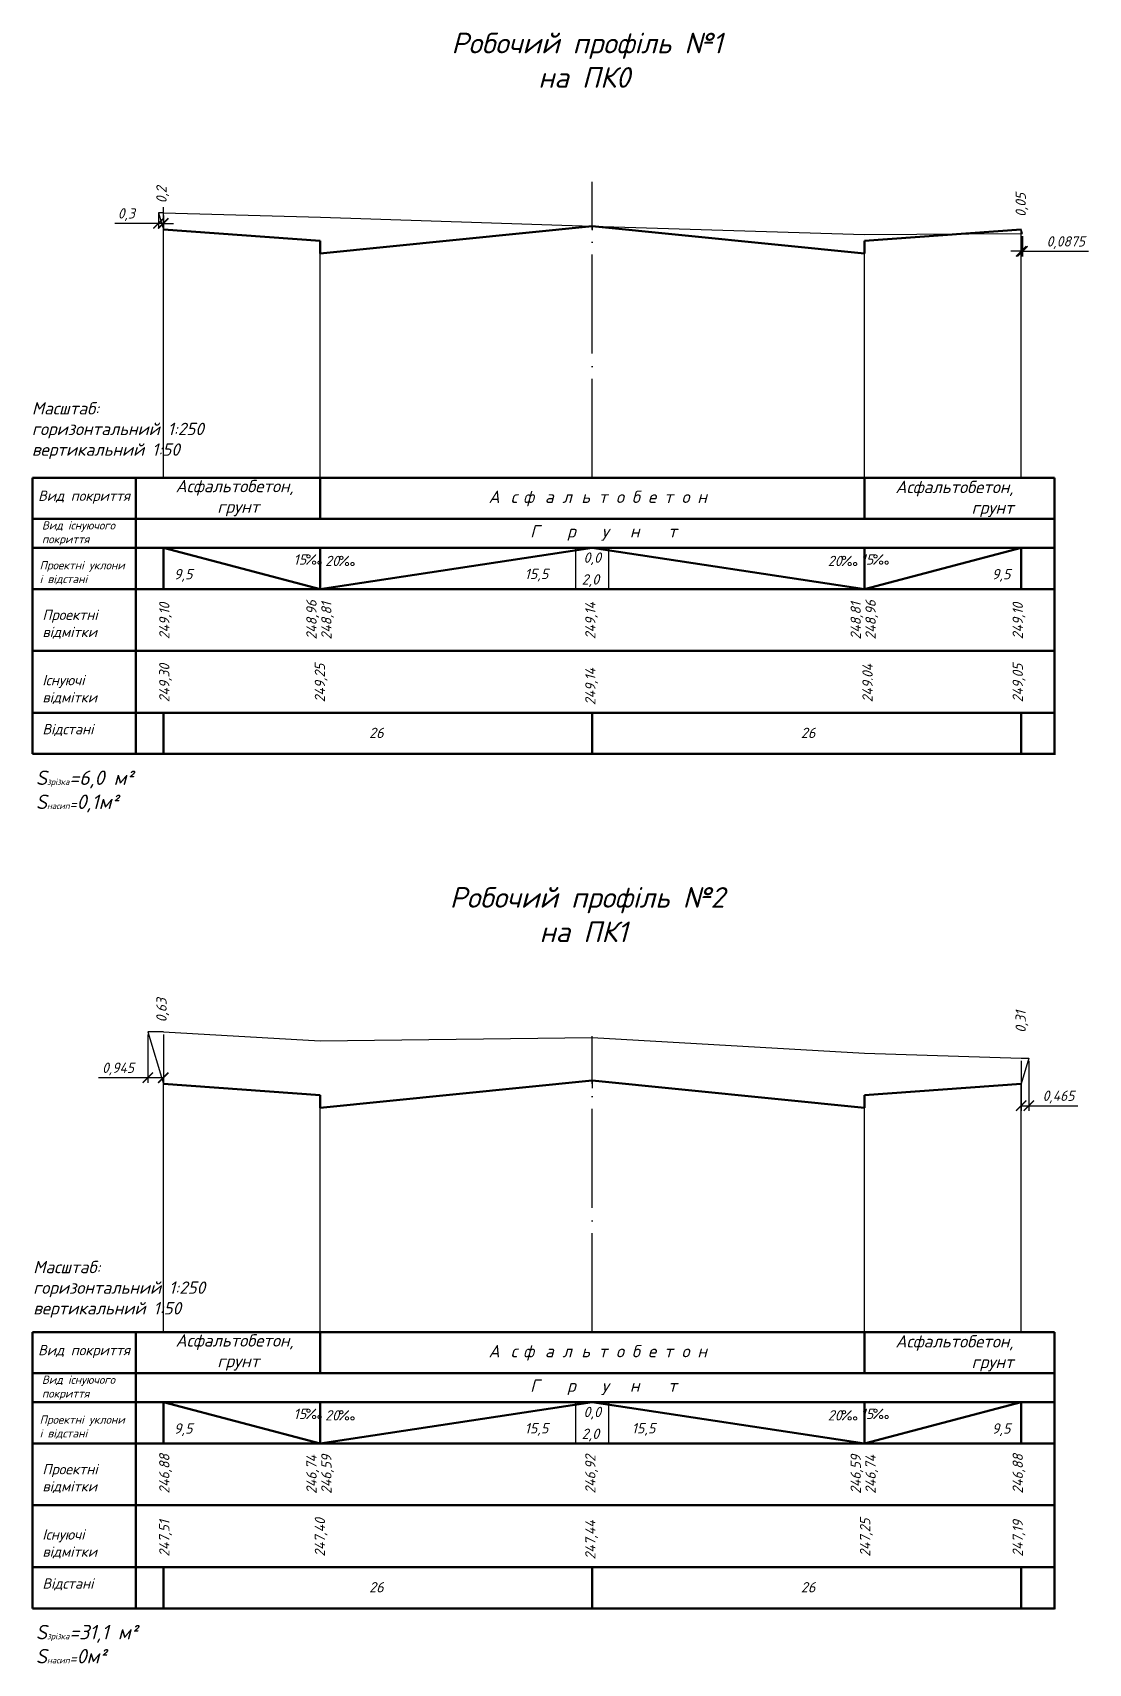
# Model space of a CAD drawing. Header units: millimetres. Extents: x -2825 to 30098, y -1816 to 5947.
# Drawn here: x -2572.2 to -2316.2, y -1379.3 to -983.8 of the extents above; entities that cross this region are included whole.
import ezdxf

# ---------------------------------------------------------------- set-up
doc = ezdxf.new("R2010")
doc.units = ezdxf.units.MM
doc.linetypes.add('ACAD_ISO04W100', pattern=[30, 24, -3, 0, -3])
doc.layers.add('ІСНУЮЧА', color=80, linetype='Continuous')
doc.styles.add('GOST-2.304_Type-B_italic', font='GOST Common Italic.ttf')
doc.styles.add('Креслярський', font='isocpeui.ttf')
doc.styles.add('профили', font='isocpeui.ttf')
doc.dimstyles.new('Копия(2) ISO-25', dxfattribs={"dimscale": 0, "dimtxt": 2.5, "dimasz": 2.5, "dimexe": 1.25, "dimexo": 0.625, "dimtad": 1, "dimdec": 4, "dimlfac": 0.25, "dimtxsty": 'GOST-2.304_Type-B_italic', "dimblk": 'ARCHTICK', "dimcen": 2.5, "dimadec": 0, "dimazin": 0, "dimtfac": 1, "dimtdec": 4, "dimtmove": 0, "dimatfit": 3, "dimldrblk": 'DOT', "dimfxl": 1, "dimarcsym": 0})

# ---------------------------------------------------------------- blocks, each defined once
blk = doc.blocks.new('_ArchTick')
at = {"color": 0, "linetype": 'ByBlock', "const_width": 0.15}
blk.add_lwpolyline([(-0.5, -0.5), (0.5, 0.5)], dxfattribs=at)
blk = doc.blocks.new('*D743')
at = {"color": 0, "lineweight": -2, "transparency": 16777216}
for p, q in [((-2332.52, -1033.17), (-2332.52, -1038.11)), ((-2332.17, -1033.17), (-2332.17, -1038.11)), ((-2332.52, -1036.86), (-2335.02, -1036.86)), ((-2332.52, -1036.86), (-2332.17, -1036.86)), ((-2332.17, -1036.86), (-2316.21, -1036.86))]:
    blk.add_line(p, q, dxfattribs=at)
at = {"layer": 'Defpoints', "color": 0, "transparency": 16777216}
for p in [(-2332.52, -1032.55), (-2332.17, -1032.55), (-2332.17, -1036.86)]:
    blk.add_point(p, dxfattribs=at)
at = {"color": 0, "lineweight": -2, "transparency": 16777216, "xscale": 2.5, "yscale": 2.5, "zscale": 2.5}
blk.add_blockref('_ArchTick', (-2332.52, -1036.86), dxfattribs=at)
at = {"color": 0, "lineweight": -2, "transparency": 16777216, "xscale": 2.5, "yscale": 2.5, "zscale": 2.5, "rotation": 180}
blk.add_blockref('_ArchTick', (-2332.17, -1036.86), dxfattribs=at)
at = {"color": 0, "transparency": 16777216, "insert": (-2321.69, -1034.74), "char_height": 2.5, "attachment_point": 5, "style": 'GOST-2.304_Type-B_italic'}
blk.add_mtext('0,0875', dxfattribs=at)
blk = doc.blocks.new('_Dot')
at = {"color": 0, "linetype": 'ByBlock', "lineweight": -2}
blk.add_line((-0.5, 0), (-1, 0), dxfattribs=at)
at = {"color": 0, "linetype": 'ByBlock', "const_width": 0.5}
blk.add_lwpolyline([(-0.25, 0, 1), (0.25, 0, 1)], format="xyb", close=True, dxfattribs=at)
blk = doc.blocks.new('*D745')
at = {"color": 0, "lineweight": -2, "transparency": 16777216}
for p, q in [((-2541.72, -1028.17), (-2541.72, -1031.33)), ((-2540.52, -1028.17), (-2540.52, -1031.33)), ((-2541.72, -1030.08), (-2552.26, -1030.08)), ((-2540.52, -1030.08), (-2541.72, -1030.08)), ((-2540.52, -1030.08), (-2538.02, -1030.08))]:
    blk.add_line(p, q, dxfattribs=at)
at = {"layer": 'Defpoints', "color": 0, "transparency": 16777216}
for p in [(-2541.72, -1027.55), (-2540.52, -1027.55), (-2541.72, -1030.08)]:
    blk.add_point(p, dxfattribs=at)
at = {"color": 0, "lineweight": -2, "transparency": 16777216, "xscale": 2.5, "yscale": 2.5, "zscale": 2.5}
blk.add_blockref('_ArchTick', (-2541.72, -1030.08), dxfattribs=at)
at = {"color": 0, "lineweight": -2, "transparency": 16777216, "xscale": 2.5, "yscale": 2.5, "zscale": 2.5, "rotation": 180}
blk.add_blockref('_ArchTick', (-2540.52, -1030.08), dxfattribs=at)
at = {"color": 0, "transparency": 16777216, "insert": (-2549.49, -1027.95), "char_height": 2.5, "attachment_point": 5, "style": 'GOST-2.304_Type-B_italic'}
blk.add_mtext('0,3', dxfattribs=at)
blk = doc.blocks.new('*D747')
at = {"color": 0, "lineweight": -2, "transparency": 16777216}
for p, q in [((-2332.52, -1233.16), (-2332.52, -1245.3)), ((-2330.66, -1233.16), (-2330.66, -1245.3)), ((-2332.52, -1244.05), (-2330.66, -1244.05)), ((-2330.66, -1244.05), (-2318.75, -1244.05))]:
    blk.add_line(p, q, dxfattribs=at)
at = {"layer": 'Defpoints', "color": 0, "transparency": 16777216}
for p in [(-2332.52, -1232.53), (-2330.66, -1232.53), (-2330.66, -1244.05)]:
    blk.add_point(p, dxfattribs=at)
at = {"color": 0, "lineweight": -2, "transparency": 16777216, "xscale": 2.5, "yscale": 2.5, "zscale": 2.5, "rotation": 180}
blk.add_blockref('_ArchTick', (-2332.52, -1244.05), dxfattribs=at)
at = {"color": 0, "lineweight": -2, "transparency": 16777216, "xscale": 2.5, "yscale": 2.5, "zscale": 2.5}
blk.add_blockref('_ArchTick', (-2330.66, -1244.05), dxfattribs=at)
at = {"color": 0, "transparency": 16777216, "insert": (-2323.45, -1241.92), "char_height": 2.5, "attachment_point": 5, "style": 'GOST-2.304_Type-B_italic'}
blk.add_mtext('0,465', dxfattribs=at)
blk = doc.blocks.new('*D746')
at = {"color": 0, "lineweight": -2, "transparency": 16777216}
for p, q in [((-2544.3, -1226.76), (-2544.3, -1238.51)), ((-2540.52, -1226.76), (-2540.52, -1238.51)), ((-2544.3, -1237.26), (-2556.21, -1237.26)), ((-2540.52, -1237.26), (-2544.3, -1237.26))]:
    blk.add_line(p, q, dxfattribs=at)
at = {"layer": 'Defpoints', "color": 0, "transparency": 16777216}
for p in [(-2544.3, -1226.13), (-2540.52, -1226.13), (-2544.3, -1237.26)]:
    blk.add_point(p, dxfattribs=at)
at = {"color": 0, "lineweight": -2, "transparency": 16777216, "xscale": 2.5, "yscale": 2.5, "zscale": 2.5, "rotation": 180}
blk.add_blockref('_ArchTick', (-2544.3, -1237.26), dxfattribs=at)
at = {"color": 0, "lineweight": -2, "transparency": 16777216, "xscale": 2.5, "yscale": 2.5, "zscale": 2.5}
blk.add_blockref('_ArchTick', (-2540.52, -1237.26), dxfattribs=at)
at = {"color": 0, "transparency": 16777216, "insert": (-2551.5, -1235.14), "char_height": 2.5, "attachment_point": 5, "style": 'GOST-2.304_Type-B_italic'}
blk.add_mtext('0,945', dxfattribs=at)

msp = doc.modelspace()

# ---------------------------------------------------------------- linework, layer by layer
at = {"linetype": 'ACAD_ISO04W100'}
for p, q in [((-2436.51785, -1091.75729), (-2436.51785, -1019.98328)), ((-2436.51785, -1091.75729), (-2436.51785, -1019.98328)), ((-2436.51785, -1298.93977), (-2436.51785, -1227.16576)), ((-2436.51785, -1298.93977), (-2436.51785, -1227.16576))]:
    msp.add_line(p, q, dxfattribs=at)
at = {"lineweight": 30}
for p, q in [((-2541.71785, -1027.54914), (-2540.51785, -1031.55363)), ((-2332.16785, -1032.54914), (-2332.51785, -1031.55363))]:
    msp.add_line(p, q, dxfattribs=at)
for p, q in [((-2540.51785, -1027.54914), (-2541.71785, -1027.54914)), ((-2541.71785, -1027.54914), (-2541.71785, -1028.63292)), ((-2540.51785, -1091.75729), (-2540.51785, -1026.18914)), ((-2436.51785, -1030.74914), (-2436.51785, -1031.74914)), ((-2332.51785, -1091.75729), (-2332.51785, -1031.55363)), ((-2370.51785, -1091.81979), (-2370.51785, -1034.28664)), ((-2332.51785, -1033.54914), (-2332.51785, -1032.54914)), ((-2332.51785, -1032.54914), (-2332.16785, -1032.54914)), ((-2502.51785, -1091.81979), (-2502.51785, -1037.34914)), ((-2440.51785, -1118.75729), (-2440.51785, -1108.75729)), ((-2432.51785, -1118.75729), (-2432.51785, -1108.75729)), ((-2540.51785, -1226.13162), (-2544.29785, -1226.13162)), ((-2544.29785, -1226.13162), (-2540.51785, -1238.73611)), ((-2332.51785, -1232.53162), (-2330.65785, -1232.53162)), ((-2330.65785, -1232.53162), (-2332.51785, -1238.73611)), ((-2540.51785, -1298.93977), (-2540.51785, -1238.73611)), ((-2436.51785, -1237.93162), (-2436.51785, -1238.93162)), ((-2436.51785, -1237.93162), (-2436.51785, -1239.77162)), ((-2436.51785, -1237.93162), (-2436.51785, -1239.53162)), ((-2370.51785, -1299.00227), (-2370.51785, -1241.46912)), ((-2332.51785, -1298.93977), (-2332.51785, -1238.73611)), ((-2332.51785, -1240.73162), (-2332.51785, -1239.73162)), ((-2502.51785, -1299.00227), (-2502.51785, -1244.53162)), ((-2440.51785, -1325.93977), (-2440.51785, -1315.93977)), ((-2432.51785, -1325.93977), (-2432.51785, -1315.93977))]:
    msp.add_line(p, q)
at = {"lineweight": 50}
for p, q in [((-2502.51785, -1034.34914), (-2540.51785, -1031.55363)), ((-2436.51785, -1030.74914), (-2502.51785, -1037.34914)), ((-2436.51785, -1030.74914), (-2370.51785, -1037.34914)), ((-2370.51785, -1034.28664), (-2332.51785, -1031.55363)), ((-2502.51785, -1037.34914), (-2502.51785, -1034.34914)), ((-2370.51785, -1037.34914), (-2370.51785, -1034.34914)), ((-2547.22034, -1091.75729), (-2572.22034, -1091.75729)), ((-2572.22034, -1091.75729), (-2572.22034, -1158.75729)), ((-2547.22034, -1101.75729), (-2547.22034, -1091.75729)), ((-2547.22034, -1091.75729), (-2436.51785, -1091.75729)), ((-2502.51785, -1101.81979), (-2502.51785, -1091.81979)), ((-2324.39874, -1091.75729), (-2436.51785, -1091.75729)), ((-2370.51785, -1101.75729), (-2370.51785, -1091.75729)), ((-2324.39874, -1091.75729), (-2324.39874, -1158.94136)), ((-2547.22034, -1101.75729), (-2572.22034, -1101.75729)), ((-2563.17842, -1101.75729), (-2436.51785, -1101.75729)), ((-2547.22034, -1108.75729), (-2547.22034, -1101.75729)), ((-2324.39874, -1101.75729), (-2436.51785, -1101.75729)), ((-2547.22034, -1108.75729), (-2572.22034, -1108.75729)), ((-2563.17842, -1108.75729), (-2436.51785, -1108.75729)), ((-2547.22034, -1118.75729), (-2547.22034, -1108.75729)), ((-2502.51785, -1118.75729), (-2540.51785, -1108.75729)), ((-2540.51785, -1108.75729), (-2540.51785, -1118.75729)), ((-2502.51785, -1108.75729), (-2502.51785, -1118.75729)), ((-2502.51785, -1118.75729), (-2436.51785, -1108.75729)), ((-2324.39874, -1108.75729), (-2436.51785, -1108.75729)), ((-2370.51785, -1118.75729), (-2436.51785, -1108.75729)), ((-2370.51785, -1108.75729), (-2370.51785, -1118.75729)), ((-2370.51785, -1118.75729), (-2332.51785, -1108.75729)), ((-2332.51785, -1108.75729), (-2332.51785, -1118.75729)), ((-2547.22034, -1118.75729), (-2572.22034, -1118.75729)), ((-2563.17842, -1118.75729), (-2436.51785, -1118.75729)), ((-2547.22034, -1133.75729), (-2547.22034, -1118.75729)), ((-2459.71785, -1118.75729), (-2483.71785, -1118.75729)), ((-2436.51785, -1118.75729), (-2459.71785, -1118.75729)), ((-2324.39874, -1118.75729), (-2436.51785, -1118.75729)), ((-2436.51785, -1118.75729), (-2413.31785, -1118.75729)), ((-2413.31785, -1118.75729), (-2389.31785, -1118.75729)), ((-2547.22034, -1133.75729), (-2572.22034, -1133.75729)), ((-2563.17842, -1133.75729), (-2436.51785, -1133.75729)), ((-2547.22034, -1148.75729), (-2547.22034, -1133.75729)), ((-2324.39874, -1133.75729), (-2436.51785, -1133.75729)), ((-2547.22034, -1148.75729), (-2572.22034, -1148.75729)), ((-2563.17842, -1148.75729), (-2436.51785, -1148.75729)), ((-2547.22034, -1158.75729), (-2547.22034, -1148.75729)), ((-2540.51785, -1158.75729), (-2540.51785, -1148.75729)), ((-2436.51785, -1158.75729), (-2436.51785, -1148.75729)), ((-2324.39874, -1148.75729), (-2436.51785, -1148.75729)), ((-2436.51785, -1158.75729), (-2436.51785, -1148.75729)), ((-2332.51785, -1158.75729), (-2332.51785, -1148.75729)), ((-2572.22034, -1158.75729), (-2547.22034, -1158.75729)), ((-2563.17842, -1158.75729), (-2436.51785, -1158.75729)), ((-2536.51785, -1158.75729), (-2436.51785, -1158.75729)), ((-2336.51785, -1158.75729), (-2436.51785, -1158.75729)), ((-2324.39874, -1158.75729), (-2436.51785, -1158.75729)), ((-2502.51785, -1241.53162), (-2540.51785, -1238.73611)), ((-2436.51785, -1237.93162), (-2502.51785, -1244.53162)), ((-2502.51785, -1244.53162), (-2502.51785, -1241.53162)), ((-2436.51785, -1237.93162), (-2370.51785, -1244.53162)), ((-2370.51785, -1241.46912), (-2332.51785, -1238.73611)), ((-2370.51785, -1244.53162), (-2370.51785, -1241.53162)), ((-2547.22034, -1298.93977), (-2572.22034, -1298.93977)), ((-2572.22034, -1298.93977), (-2572.22034, -1365.93977)), ((-2547.22034, -1308.93977), (-2547.22034, -1298.93977)), ((-2547.22034, -1298.93977), (-2436.51785, -1298.93977)), ((-2502.51785, -1309.00227), (-2502.51785, -1299.00227)), ((-2324.39874, -1298.93977), (-2436.51785, -1298.93977)), ((-2370.51785, -1308.93977), (-2370.51785, -1298.93977)), ((-2324.39874, -1298.93977), (-2324.39874, -1366.12385)), ((-2547.22034, -1308.93977), (-2572.22034, -1308.93977)), ((-2563.17842, -1308.93977), (-2436.51785, -1308.93977)), ((-2547.22034, -1315.93977), (-2547.22034, -1308.93977)), ((-2324.39874, -1308.93977), (-2436.51785, -1308.93977)), ((-2547.22034, -1315.93977), (-2572.22034, -1315.93977)), ((-2563.17842, -1315.93977), (-2436.51785, -1315.93977)), ((-2547.22034, -1325.93977), (-2547.22034, -1315.93977)), ((-2502.51785, -1325.93977), (-2540.51785, -1315.93977)), ((-2540.51785, -1315.93977), (-2540.51785, -1325.93977)), ((-2502.51785, -1315.93977), (-2502.51785, -1325.93977)), ((-2502.51785, -1325.93977), (-2436.51785, -1315.93977)), ((-2324.39874, -1315.93977), (-2436.51785, -1315.93977)), ((-2370.51785, -1325.93977), (-2436.51785, -1315.93977)), ((-2370.51785, -1315.93977), (-2370.51785, -1325.93977)), ((-2370.51785, -1325.93977), (-2332.51785, -1315.93977)), ((-2332.51785, -1315.93977), (-2332.51785, -1325.93977)), ((-2547.22034, -1325.93977), (-2572.22034, -1325.93977)), ((-2563.17842, -1325.93977), (-2436.51785, -1325.93977)), ((-2547.22034, -1340.93977), (-2547.22034, -1325.93977)), ((-2459.71785, -1325.93977), (-2483.71785, -1325.93977)), ((-2436.51785, -1325.93977), (-2459.71785, -1325.93977)), ((-2324.39874, -1325.93977), (-2436.51785, -1325.93977)), ((-2436.51785, -1325.93977), (-2413.31785, -1325.93977)), ((-2413.31785, -1325.93977), (-2389.31785, -1325.93977)), ((-2547.22034, -1340.93977), (-2572.22034, -1340.93977)), ((-2563.17842, -1340.93977), (-2436.51785, -1340.93977)), ((-2547.22034, -1355.93977), (-2547.22034, -1340.93977)), ((-2324.39874, -1340.93977), (-2436.51785, -1340.93977)), ((-2547.22034, -1355.93977), (-2572.22034, -1355.93977)), ((-2563.17842, -1355.93977), (-2436.51785, -1355.93977)), ((-2547.22034, -1365.93977), (-2547.22034, -1355.93977)), ((-2540.51785, -1365.93977), (-2540.51785, -1355.93977)), ((-2436.51785, -1365.93977), (-2436.51785, -1355.93977)), ((-2324.39874, -1355.93977), (-2436.51785, -1355.93977)), ((-2436.51785, -1365.93977), (-2436.51785, -1355.93977)), ((-2332.51785, -1365.93977), (-2332.51785, -1355.93977)), ((-2572.22034, -1365.93977), (-2547.22034, -1365.93977)), ((-2563.17842, -1365.93977), (-2436.51785, -1365.93977)), ((-2536.51785, -1365.93977), (-2436.51785, -1365.93977)), ((-2336.51785, -1365.93977), (-2436.51785, -1365.93977)), ((-2324.39874, -1365.93977), (-2436.51785, -1365.93977))]:
    msp.add_line(p, q, dxfattribs=at)
at = {"layer": 'ІСНУЮЧА'}
for p, q in [((-2540.51785, -1027.54914), (-2502.38369, -1028.54914)), ((-2502.38369, -1028.54914), (-2436.51785, -1030.74914)), ((-2436.51785, -1030.74914), (-2370.51785, -1032.74914)), ((-2370.51785, -1032.74914), (-2332.51785, -1032.54914)), ((-2540.51785, -1226.13162), (-2502.51785, -1228.33162)), ((-2502.51785, -1228.33162), (-2436.51785, -1227.53162)), ((-2436.51785, -1227.53162), (-2370.51785, -1231.33162)), ((-2370.51785, -1231.33162), (-2332.51785, -1232.53162))]:
    msp.add_line(p, q, dxfattribs=at)

# ---------------------------------------------------------------- texts
at = {"style": 'профили'}
for s, insert, char_height, width, attachment_point in [('\\pi2.549;Робочий профіль №1\\P\\pi23.608;на ПК0  ', (-2473.21604, -983.85523), 5, 70.4919315, 1), ('Масштаб:\\Pгоризонтальний 1:250\\Pвертикальний 1:50', (-2572.39824, -1073.42893), 3, 43.9072312, 1), ('Вид покриття', (-2570.89022, -1094.88441), 2.5, 23.434852, 1), ('\\pi-1.6245;Асфальтобетон, \\P\\pi8.5028;грунт', (-2535.93842, -1092.28658), 3, 28.1668809, 1), ('{\\T2;Асфальтобетон}', (-2461.66742, -1094.88441), 3, 31.499909, 1), ('Асфальтобетон, грунт', (-2334.34355, -1092.49908), 3, 30.4937854, 3), ('Вид існуючого покриття', (-2569.96596, -1102.32013), 2, 23.434852, 1), ('{\\T4;Грунт}', (-2451.57662, -1103.24283), 3, 41.2951675, 1), ('15{\\fISOCPEUR|b0|i0|c204|p34;‰}', (-2508.94365, -1110.35109), 2.5, 4.0301839, 1), ('20{\\fISOCPEUR|b0|i0|c204|p34;‰}', (-2501.30977, -1110.69241), 2.5, 4.0301839, 1), ('0,0', (-2434.35924, -1109.87647), 2.5, 4.0301839, 3), ('20{\\fISOCPEUR|b0|i0|c204|p34;‰}', (-2371.72592, -1110.69241), 2.5, 4.0301839, 3), ('15{\\fISOCPEUR|b0|i0|c204|p34;‰}', (-2364.09204, -1110.35109), 2.5, 4.0301839, 3), ('Проектні уклони \\Pі відстані', (-2570.52128, -1111.98959), 2, 27.4808663, 1), ('9,5', (-2537.95194, -1113.89981), 2.5, 4.0301839, 1), ('15,5', (-2452.90071, -1113.83731), 2.5, 4.0301839, 1), ('2,0', (-2439.08379, -1115.17348), 2.5, 4.0301839, 1), ('9,5', (-2335.08376, -1113.89981), 2.5, 4.0301839, 3), ('Проектні\\Pвідмітки', (-2569.84597, -1123.7494), 2.5, 23.434852, 1), ('Існуючі\\Pвідмітки', (-2569.84597, -1139.59157), 2.5, 23.434852, 1), ('Відстані', (-2569.84597, -1151.48501), 2.5, 23.434852, 1), ('26', (-2490.62417, -1152.38614), 2.5, 4.0301839, 1), ('26', (-2382.41153, -1152.38614), 2.5, 4.0301839, 3), ('\\pi2.1437;Робочий профіль №2\\P\\pi23.924;на ПК1  ', (-2473.21604, -1191.03771), 5, 70.4919315, 1), ('Масштаб:\\Pгоризонтальний 1:250\\Pвертикальний 1:50', (-2572.0753, -1281.66525), 3, 43.9072312, 1), ('\\pi-1.6245;Асфальтобетон, \\P\\pi8.5028;грунт', (-2535.93842, -1299.46906), 3, 28.1668809, 1), ('Асфальтобетон, грунт', (-2334.34355, -1299.68156), 3, 30.4937854, 3), ('Вид покриття', (-2570.89022, -1302.06689), 2.5, 23.434852, 1), ('{\\T2;Асфальтобетон}', (-2461.66742, -1302.06689), 3, 31.499909, 1), ('Вид існуючого покриття', (-2569.96596, -1309.50261), 2, 23.434852, 1), ('{\\T4;Грунт}', (-2451.57662, -1310.42531), 3, 41.2951675, 1), ('Проектні уклони \\Pі відстані', (-2570.52128, -1319.17207), 2, 27.4808663, 1), ('15{\\fISOCPEUR|b0|i0|c204|p34;‰}', (-2508.94365, -1317.53357), 2.5, 4.0301839, 1), ('20{\\fISOCPEUR|b0|i0|c204|p34;‰}', (-2501.30977, -1317.87489), 2.5, 4.0301839, 1), ('0,0', (-2434.35924, -1317.05895), 2.5, 4.0301839, 3), ('20{\\fISOCPEUR|b0|i0|c204|p34;‰}', (-2371.72592, -1317.87489), 2.5, 4.0301839, 3), ('15{\\fISOCPEUR|b0|i0|c204|p34;‰}', (-2364.09204, -1317.53357), 2.5, 4.0301839, 3), ('9,5', (-2537.95194, -1321.08229), 2.5, 4.0301839, 1), ('15,5', (-2452.90071, -1321.01979), 2.5, 4.0301839, 1), ('2,0', (-2439.08379, -1322.35597), 2.5, 4.0301839, 1), ('15,5', (-2426.94111, -1321.01979), 2.5, 4.0301839, 1), ('9,5', (-2335.08376, -1321.08229), 2.5, 4.0301839, 3), ('Проектні\\Pвідмітки', (-2569.84597, -1330.93188), 2.5, 23.434852, 1), ('Існуючі\\Pвідмітки', (-2569.84597, -1346.77405), 2.5, 23.434852, 1), ('Відстані', (-2569.84597, -1358.66749), 2.5, 23.434852, 1), ('26', (-2490.62417, -1359.56862), 2.5, 4.0301839, 1), ('26', (-2382.41153, -1359.56862), 2.5, 4.0301839, 3)]:
    msp.add_mtext(s, dxfattribs=dict(at, insert=insert, char_height=char_height, width=width, attachment_point=attachment_point))
at = {"char_height": 2.5, "rotation": 90, "style": 'GOST-2.304_Type-B_italic'}
for s, insert, attachment_point in [('0,2', (-2542.22712, -1025.20565), 1), ('0,05', (-2333.87345, -1028.52835), 1), ('249,10', (-2541.5352, -1130.92286), 1), ('248,96', (-2505.85313, -1130.98536), 1), ('248,81', (-2502.24033, -1130.98536), 1), ('249,14', (-2438.22687, -1130.92286), 1), ('248,81', (-2370.79537, -1130.98536), 7), ('248,96', (-2367.18257, -1130.98536), 7), ('249,10', (-2331.5005, -1130.92286), 7), ('249,30', (-2541.5352, -1146.22461), 1), ('249,25', (-2503.80243, -1146.22461), 1), ('249,14', (-2438.22687, -1146.90478), 1), ('249.04', (-2368.51009, -1146.22461), 7), ('249,05', (-2331.5005, -1146.22461), 7), ('0,63', (-2542.22712, -1223.83309), 1), ('0,31', (-2333.87345, -1226.357), 1), ('246,88', (-2541.5352, -1338.10534), 1), ('246,74', (-2505.85313, -1338.16784), 1), ('246,59', (-2502.24033, -1338.16784), 1), ('246,92', (-2438.22687, -1338.10534), 1), ('246,59', (-2370.79537, -1338.16784), 7), ('246,74', (-2367.18257, -1338.16784), 7), ('246,88', (-2331.5005, -1338.10534), 7), ('247,51', (-2541.5352, -1353.40709), 1), ('247,40', (-2503.80243, -1353.40709), 1), ('247,44', (-2438.22687, -1354.08726), 1), ('247,25', (-2368.51009, -1353.40709), 7), ('247,19', (-2331.5005, -1353.40709), 7)]:
    msp.add_mtext_dynamic_manual_height_columns(s, width=9.353835, gutter_width=12.5, heights=[0], dxfattribs=dict(at, insert=insert, attachment_point=attachment_point))
at = {"color": 1, "char_height": 2.5, "width": 69.4238126, "attachment_point": 1, "style": 'Креслярський'}
for s, insert in [(' {\\H1.4x;S\\H0.42857x;зрізка\\H2.3333x;=6,0\\H0.99998x; м²}\\P {\\H1.4x;S\\H0.42857x;насип}={\\H1.4x;0,1м²}', (-2573.07196, -1162.76837)), (' {\\H1.4x;S\\H0.42857x;зрізка\\H2.3333x;=31,1\\H0.99998x; м²}\\P {\\H1.4x;S\\H0.42857x;насип}={\\H1.4x;0м²}', (-2573.07196, -1369.95086))]:
    msp.add_mtext(s, dxfattribs=dict(at, insert=insert))

# ---------------------------------------------------------------- dimensions: what is measured, and where the dimension line sits
for base, p1, p2, picture, middle in [((-2541.71785, -1030.07794), (-2540.51785, -1027.54914), (-2541.71785, -1027.54914), '*D745', (-2549.48773, -1027.95294)), ((-2332.16785, -1036.8644), (-2332.51785, -1032.54914), (-2332.16785, -1032.54914), '*D743', (-2321.68679, -1034.7394)), ((-2544.29785, -1237.26042), (-2540.51785, -1226.13162), (-2544.29785, -1226.13162), '*D746', (-2551.50145, -1235.13542)), ((-2330.65785, -1244.04688), (-2332.51785, -1232.53162), (-2330.65785, -1232.53162), '*D747', (-2323.45425, -1241.92188))]:
    dim = msp.add_linear_dim(base=base, p1=p1, p2=p2, dimstyle='Копия(2) ISO-25', override={"dimscale": 1})
    dim.commit()
    dim.dimension.update_dxf_attribs({"geometry": picture, "text_midpoint": middle})

doc.saveas('drawing.dxf')
